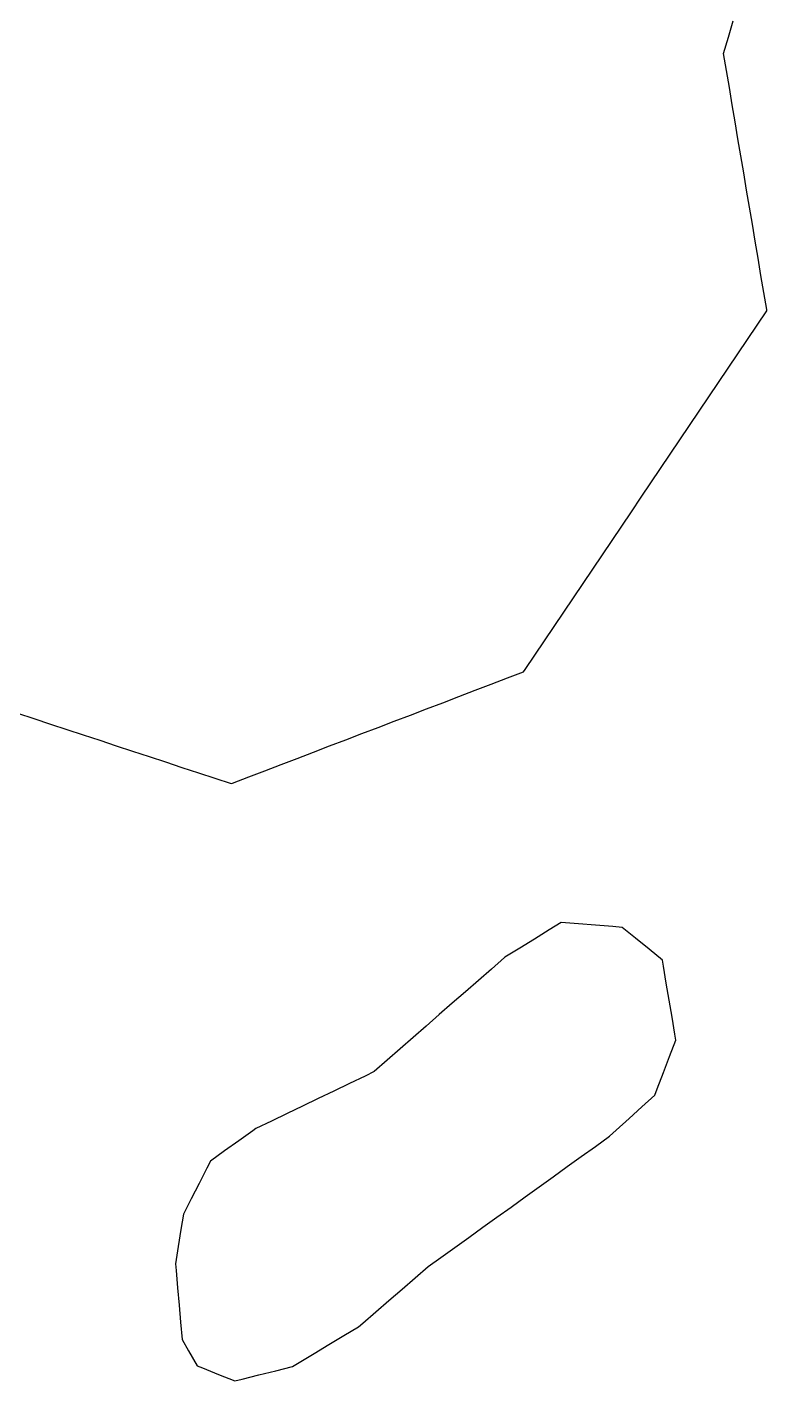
# Model space of a CAD drawing. Header units: millimetres. Extents: x 32 to 3054, y 42 to 5568.
# Drawn here: x 759.8 to 802.5, y 1535.3 to 1613.5 of the extents above; entities that cross this region are included whole.
import ezdxf

# ---------------------------------------------------------------- set-up
doc = ezdxf.new("R2010")
doc.units = ezdxf.units.MM
for name, color, linetype in [('ALL_ISLANDS', 7, 'Continuous'), ('OUTLINE_ISLAND_01', 7, 'Continuous'), ('OUTLINE_ISLAND_40', 7, 'Continuous')]:
    doc.layers.add(name, color=color, linetype=linetype)

msp = doc.modelspace()

# ---------------------------------------------------------------- linework, layer by layer
at = {"layer": 'ALL_ISLANDS'}
msp.add_lwpolyline([(759.2616, 1573.8533), (760.2114, 1573.5405), (761.1611, 1573.2276), (762.1109, 1572.9147), (763.0607, 1572.6019), (764.0105, 1572.289), (764.9603, 1571.9761), (765.9101, 1571.6633), (766.8599, 1571.3504), (767.8097, 1571.0375), (768.7595, 1570.7247), (769.7093, 1570.4118), (770.6591, 1570.099), (771.6089, 1569.7861), (771.6796, 1569.8132), (772.6136, 1570.1706), (773.5475, 1570.5281), (774.4814, 1570.8856), (775.4153, 1571.2431), (776.3492, 1571.6006), (777.2831, 1571.9581), (778.2171, 1572.3156), (779.151, 1572.6731), (780.0849, 1573.0306), (781.0188, 1573.388), (781.9527, 1573.7455), (782.8867, 1574.103), (783.8206, 1574.4605), (784.7545, 1574.818), (785.6884, 1575.1755), (786.6223, 1575.533), (787.5562, 1575.8905), (788.4902, 1576.248), (788.5742, 1576.3727), (789.1327, 1577.2022), (789.6912, 1578.0317), (790.2496, 1578.8613), (790.8081, 1579.6908), (791.3666, 1580.5203), (791.9251, 1581.3498), (792.4836, 1582.1793), (793.0421, 1583.0088), (793.6006, 1583.8383), (794.1591, 1584.6678), (794.7176, 1585.4973), (795.2761, 1586.3268), (795.8346, 1587.1563), (796.3931, 1587.9859), (796.9516, 1588.8154), (797.51, 1589.6449), (798.0685, 1590.4744), (798.627, 1591.3039), (799.1855, 1592.1334), (799.744, 1592.9629), (800.3025, 1593.7924), (800.861, 1594.6219), (801.4195, 1595.4514), (801.978, 1596.281), (802.5365, 1597.1105), (802.5252, 1597.1775), (802.3594, 1598.1636), (802.1935, 1599.1498), (802.0277, 1600.1359), (801.8618, 1601.1221), (801.696, 1602.1082), (801.5301, 1603.0944), (801.3643, 1604.0805), (801.1984, 1605.0667), (801.0326, 1606.0528), (800.8667, 1607.039), (800.7009, 1608.0251), (800.535, 1609.0113), (800.3692, 1609.9974), (800.2033, 1610.9836), (800.0375, 1611.9697), (800.3123, 1612.9067), (800.5937, 1613.8663)], dxfattribs=at)
msp.add_lwpolyline([(796.5063, 1559.5868), (795.7301, 1560.2174), (794.954, 1560.8479), (794.1779, 1561.4785), (793.6423, 1561.5206), (792.6454, 1561.5988), (791.6484, 1561.677), (790.6515, 1561.7552), (789.9646, 1561.3311), (789.1138, 1560.8056), (788.263, 1560.2802), (787.4121, 1559.7547), (787.3813, 1559.7278), (786.6287, 1559.0693), (785.8762, 1558.4108), (785.1236, 1557.7523), (784.371, 1557.0938), (783.6184, 1556.4353), (782.8658, 1555.7768), (782.1132, 1555.1183), (781.3607, 1554.4598), (780.6081, 1553.8013), (779.8555, 1553.1428), (779.3306, 1552.8897), (778.4298, 1552.4553), (777.5291, 1552.021), (776.6283, 1551.5867), (775.7276, 1551.1523), (774.8268, 1550.718), (773.9261, 1550.2837), (773.0253, 1549.8493), (772.8499, 1549.7238), (772.0367, 1549.1419), (771.2235, 1548.5599), (770.4103, 1547.978), (770.2033, 1547.5725), (769.7488, 1546.6817), (769.2943, 1545.791), (768.8398, 1544.9003), (768.6987, 1544.0177), (768.5408, 1543.0303), (768.383, 1542.0428), (768.4178, 1541.6485), (768.5057, 1540.6524), (768.5936, 1539.6562), (768.6816, 1538.6601), (768.7695, 1537.664), (769.1416, 1537.0127), (769.6376, 1536.1444), (769.9487, 1536.019), (770.8762, 1535.6451), (771.8036, 1535.2712), (772.2349, 1535.3789), (773.2051, 1535.6213), (774.1753, 1535.8637), (775.1454, 1536.1061), (775.5315, 1536.339), (776.3877, 1536.8557), (777.2439, 1537.3723), (778.1001, 1537.8889), (778.9563, 1538.4056), (779.196, 1538.6122), (779.9535, 1539.2651), (780.711, 1539.918), (781.4685, 1540.5708), (782.226, 1541.2237), (782.9834, 1541.8765), (783.7036, 1542.395), (784.5152, 1542.9792), (785.3268, 1543.5634), (786.1383, 1544.1477), (786.9499, 1544.7319), (787.7615, 1545.3162), (788.5731, 1545.9004), (789.3847, 1546.4847), (790.1962, 1547.0689), (791.0078, 1547.6531), (791.8194, 1548.2374), (792.631, 1548.8216), (793.4426, 1549.4059), (793.8392, 1549.7671), (794.5785, 1550.4405), (795.3178, 1551.1138), (796.0572, 1551.7872), (796.1987, 1552.1533), (796.5593, 1553.086), (796.9199, 1554.0187), (797.2805, 1554.9514), (797.2224, 1555.2989), (797.0577, 1556.2853), (796.893, 1557.2716), (796.7282, 1558.2579), (796.5635, 1559.2443)], close=True, dxfattribs=at)
at = {"layer": 'OUTLINE_ISLAND_01'}
msp.add_lwpolyline([(759.2616, 1573.8533), (760.2114, 1573.5405), (761.1611, 1573.2276), (762.1109, 1572.9147), (763.0607, 1572.6019), (764.0105, 1572.289), (764.9603, 1571.9761), (765.9101, 1571.6633), (766.8599, 1571.3504), (767.8097, 1571.0375), (768.7595, 1570.7247), (769.7093, 1570.4118), (770.6591, 1570.099), (771.6089, 1569.7861), (771.6796, 1569.8132), (772.6136, 1570.1706), (773.5475, 1570.5281), (774.4814, 1570.8856), (775.4153, 1571.2431), (776.3492, 1571.6006), (777.2831, 1571.9581), (778.2171, 1572.3156), (779.151, 1572.6731), (780.0849, 1573.0306), (781.0188, 1573.388), (781.9527, 1573.7455), (782.8867, 1574.103), (783.8206, 1574.4605), (784.7545, 1574.818), (785.6884, 1575.1755), (786.6223, 1575.533), (787.5562, 1575.8905), (788.4902, 1576.248), (788.5742, 1576.3727), (789.1327, 1577.2022), (789.6912, 1578.0317), (790.2496, 1578.8613), (790.8081, 1579.6908), (791.3666, 1580.5203), (791.9251, 1581.3498), (792.4836, 1582.1793), (793.0421, 1583.0088), (793.6006, 1583.8383), (794.1591, 1584.6678), (794.7176, 1585.4973), (795.2761, 1586.3268), (795.8346, 1587.1563), (796.3931, 1587.9859), (796.9516, 1588.8154), (797.51, 1589.6449), (798.0685, 1590.4744), (798.627, 1591.3039), (799.1855, 1592.1334), (799.744, 1592.9629), (800.3025, 1593.7924), (800.861, 1594.6219), (801.4195, 1595.4514), (801.978, 1596.281), (802.5365, 1597.1105), (802.5252, 1597.1775), (802.3594, 1598.1636), (802.1935, 1599.1498), (802.0277, 1600.1359), (801.8618, 1601.1221), (801.696, 1602.1082), (801.5301, 1603.0944), (801.3643, 1604.0805), (801.1984, 1605.0667), (801.0326, 1606.0528), (800.8667, 1607.039), (800.7009, 1608.0251), (800.535, 1609.0113), (800.3692, 1609.9974), (800.2033, 1610.9836), (800.0375, 1611.9697), (800.3123, 1612.9067), (800.5937, 1613.8663)], dxfattribs=at)
at = {"layer": 'OUTLINE_ISLAND_40'}
msp.add_lwpolyline([(796.5063, 1559.5868), (795.7301, 1560.2174), (794.954, 1560.8479), (794.1779, 1561.4785), (793.6423, 1561.5206), (792.6454, 1561.5988), (791.6484, 1561.677), (790.6515, 1561.7552), (789.9646, 1561.3311), (789.1138, 1560.8056), (788.263, 1560.2802), (787.4121, 1559.7547), (787.3813, 1559.7278), (786.6287, 1559.0693), (785.8762, 1558.4108), (785.1236, 1557.7523), (784.371, 1557.0938), (783.6184, 1556.4353), (782.8658, 1555.7768), (782.1132, 1555.1183), (781.3607, 1554.4598), (780.6081, 1553.8013), (779.8555, 1553.1428), (779.3306, 1552.8897), (778.4298, 1552.4553), (777.5291, 1552.021), (776.6283, 1551.5867), (775.7276, 1551.1523), (774.8268, 1550.718), (773.9261, 1550.2837), (773.0253, 1549.8493), (772.8499, 1549.7238), (772.0367, 1549.1419), (771.2235, 1548.5599), (770.4103, 1547.978), (770.2033, 1547.5725), (769.7488, 1546.6817), (769.2943, 1545.791), (768.8398, 1544.9003), (768.6987, 1544.0177), (768.5408, 1543.0303), (768.383, 1542.0428), (768.4178, 1541.6485), (768.5057, 1540.6524), (768.5936, 1539.6562), (768.6816, 1538.6601), (768.7695, 1537.664), (769.1416, 1537.0127), (769.6376, 1536.1444), (769.9487, 1536.019), (770.8762, 1535.6451), (771.8036, 1535.2712), (772.2349, 1535.3789), (773.2051, 1535.6213), (774.1753, 1535.8637), (775.1454, 1536.1061), (775.5315, 1536.339), (776.3877, 1536.8557), (777.2439, 1537.3723), (778.1001, 1537.8889), (778.9563, 1538.4056), (779.196, 1538.6122), (779.9535, 1539.2651), (780.711, 1539.918), (781.4685, 1540.5708), (782.226, 1541.2237), (782.9834, 1541.8765), (783.7036, 1542.395), (784.5152, 1542.9792), (785.3268, 1543.5634), (786.1383, 1544.1477), (786.9499, 1544.7319), (787.7615, 1545.3162), (788.5731, 1545.9004), (789.3847, 1546.4847), (790.1962, 1547.0689), (791.0078, 1547.6531), (791.8194, 1548.2374), (792.631, 1548.8216), (793.4426, 1549.4059), (793.8392, 1549.7671), (794.5785, 1550.4405), (795.3178, 1551.1138), (796.0572, 1551.7872), (796.1987, 1552.1533), (796.5593, 1553.086), (796.9199, 1554.0187), (797.2805, 1554.9514), (797.2224, 1555.2989), (797.0577, 1556.2853), (796.893, 1557.2716), (796.7282, 1558.2579), (796.5635, 1559.2443)], close=True, dxfattribs=at)

doc.saveas('drawing.dxf')
